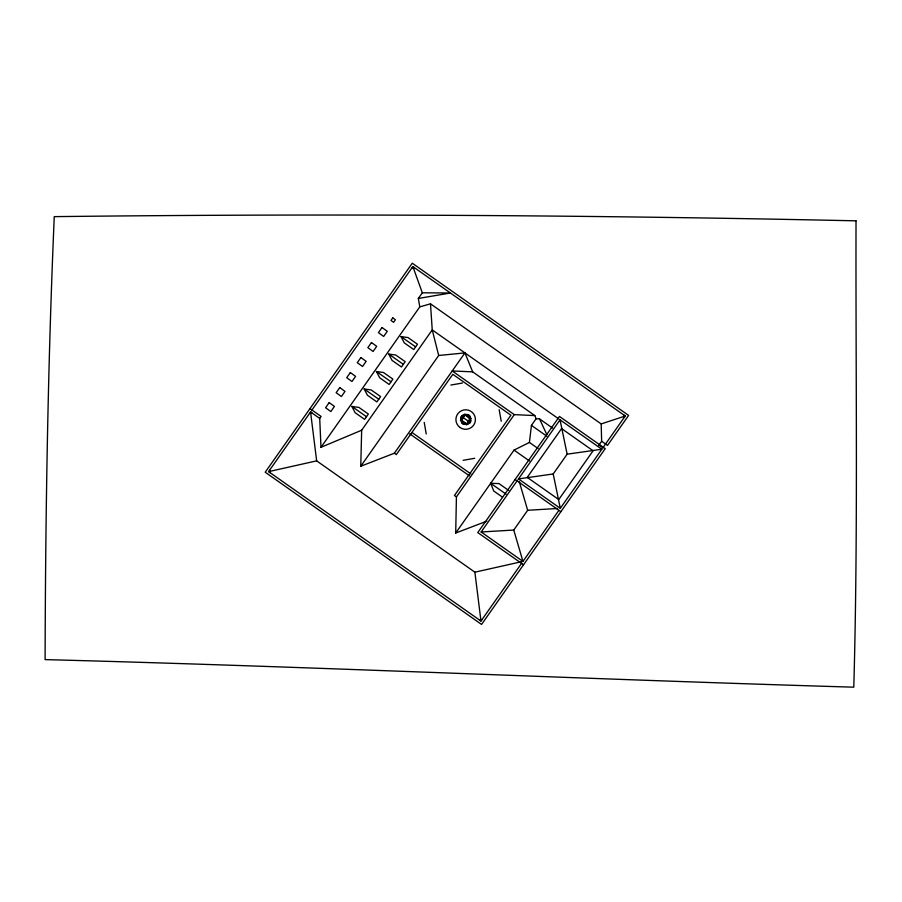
<?xml version="1.0" encoding="UTF-8"?>
<svg xmlns="http://www.w3.org/2000/svg" width="902" height="902" viewBox="0 0 902 902"><rect width="100%" height="100%" fill="white"/><g stroke="black" fill="none" stroke-linecap="round" stroke-linejoin="round"><path stroke-width="1.35" d="M455.702 533.037L456.423 496.889L514.298 414.627L534.83 415.585L536.126 418.72L531.436 425.383L529.418 442.442L514.039 450.098L455.702 533.037L486.877 521.13M534.83 415.585L472.671 371.849L464.925 352.907L394.354 453.221L360.755 466.244L361.668 430.22L432.238 329.906L430.491 303.827L419.78 306.883L320.988 447.302L319.714 418.494L321.101 416.442L309.972 408.606M521.796 563.04L480.98 621.061L268.582 471.633L310.559 411.977L319.703 418.415M311.359 410.838L412.857 266.575L625.244 416.002L602.852 447.843M419.78 306.883L418.336 298.472L422.328 292.8L412.857 266.575M360.755 466.244L438.688 355.478L432.238 329.906L558.902 419.024M461.102 420.569L465.274 414.638L470.506 418.314L466.334 424.233L461.102 420.569L462.625 419.994L460.347 420.388M558.71 510.588L522.946 561.405L481.138 531.988L517.68 480.033M518.481 478.906L560.041 419.825L601.859 449.241L560.3 508.322L518.481 478.906L553.208 473.967L567.132 454.191L560.041 419.825M481.138 531.988L513.757 530.049L527.67 510.273L557.583 508.491M598.702 445.453L601.645 441.258L601.194 423.929L430.491 303.827M320.988 447.302L361.668 430.22M601.194 423.929L625.244 416.002M268.582 471.633L316.658 460.866L474.88 572.184L480.98 621.061M474.88 572.184L521.582 561.709M411.797 268.018L414.345 267.578M450.865 385.053L462.433 383.034M309.499 413.42L312.047 412.981M468.984 418.878L471.261 418.483L469.119 416.983M463.143 460.313L474.711 458.295M601.859 449.241L567.132 454.191M479.492 620.057L482.04 619.618M418.336 298.472L450.425 293.003L422.328 292.8M438.688 355.478L464.925 352.907M502.425 497.115L493.732 490.992L490.677 483.303L498.941 483.573L508.728 490.462M472.671 371.849L452.229 370.959L514.298 414.627M536.126 418.72L539.509 418.878L552.599 428.089M400.995 336.593L408.042 337.573L417.479 344.214L413.736 349.536L404.299 342.895L400.995 336.593L415.608 346.875M388.717 354.058L395.752 355.027L405.201 361.668L401.458 366.99L392.009 360.349L388.717 354.058L403.329 364.329M376.427 371.511L383.474 372.492L392.911 379.133L389.168 384.455L379.731 377.814L376.427 371.511L391.04 381.794M364.149 388.976L371.184 389.946L380.633 396.587L376.889 401.92L367.441 395.268L364.149 388.976L378.761 399.248M351.859 406.43L358.906 407.411L368.354 414.052L364.6 419.374L355.162 412.733L351.859 406.43L366.483 416.713M601.645 441.258L607.531 445.396L628.615 415.416L412.27 263.204L265.222 472.22L481.567 624.432L605.231 448.655L559.454 416.453L477.767 532.575L523.532 564.776M598.962 445.081L602.863 447.82M531.436 425.383L546.86 436.23M529.418 442.442L538.167 448.598M466.988 415.484L464.857 413.984L465.037 415.021A3.371 3.371 0 0 0 461.384 420.208L466.571 423.85L466.751 424.887L464.62 423.388M466.075 415.743L470.224 418.663A3.371 3.371 0 0 1 466.571 423.85A3.371 3.371 0 0 1 461.384 420.208M514.039 450.098L529.463 460.956M462.67 417.231L469.074 421.73M515.11 479.492L560.886 511.693M490.677 483.303L506.101 494.161M412.248 432.667L470.867 473.911M409.711 433.839L469.48 475.884M394.354 453.221L396.328 454.608L452.815 374.33L510.927 415.213L454.439 495.491L456.423 496.889M539.509 418.878L546.826 434.584M519.248 481.521L527.67 510.273M513.757 530.049L522.946 561.405M553.208 473.967L560.3 508.322M623.801 414.943L624.24 417.491M499.189 409.688L501.208 421.257M424.222 422.418L426.229 433.986M269.585 470.145L270.036 472.693M310.559 411.977L316.658 460.866M465.037 415.021A3.371 3.371 0 0 1 470.224 418.663M856.021 220.832C855.637 376.292 858.129 531.74 853.788 687.177C584.192 679.183 314.73 666.725 45.1 659.61C45.506 511.908 47.896 364.205 54.255 216.638C321.507 213.515 588.814 214.98 856.021 220.832M461.542 420.58L461.486 420.896A3.146 3.146 0 0 0 465.883 423.996L461.542 420.58M470.122 417.976L465.725 414.875A3.146 3.146 0 0 1 470.122 417.976M329.196 402.608L325.588 407.738L330.831 411.549L334.439 406.419L329.196 402.608M339.772 387.578L336.153 392.708L341.396 396.53L345.004 391.4L339.772 387.578M350.337 372.56L346.729 377.69L351.972 381.501L355.58 376.371L350.337 372.56M360.901 357.542L357.293 362.672L362.536 366.483L366.144 361.352L360.901 357.542M371.466 342.523L367.858 347.653L373.101 351.464L376.709 346.334L371.466 342.523M382.031 327.505L378.423 332.635L383.666 336.446L387.274 331.316L382.031 327.505M392.787 317.854L390.983 320.424L393.599 322.33L395.403 319.759L392.787 317.854M464.665 415.168L461.249 419.52A3.146 3.146 0 0 1 464.338 415.123L464.665 415.168M470.201 419.069L467.27 423.76A3.146 3.146 0 0 0 470.359 419.351L470.201 419.069M561.574 428.585L527.242 477.383L558.766 499.561L593.099 450.774L561.574 428.585M460.054 427.514A9.753 9.753 0 0 0 475.388 420.411A9.753 9.753 0 0 0 461.565 410.692A9.753 9.753 0 0 0 460.054 427.514"/></g></svg>
